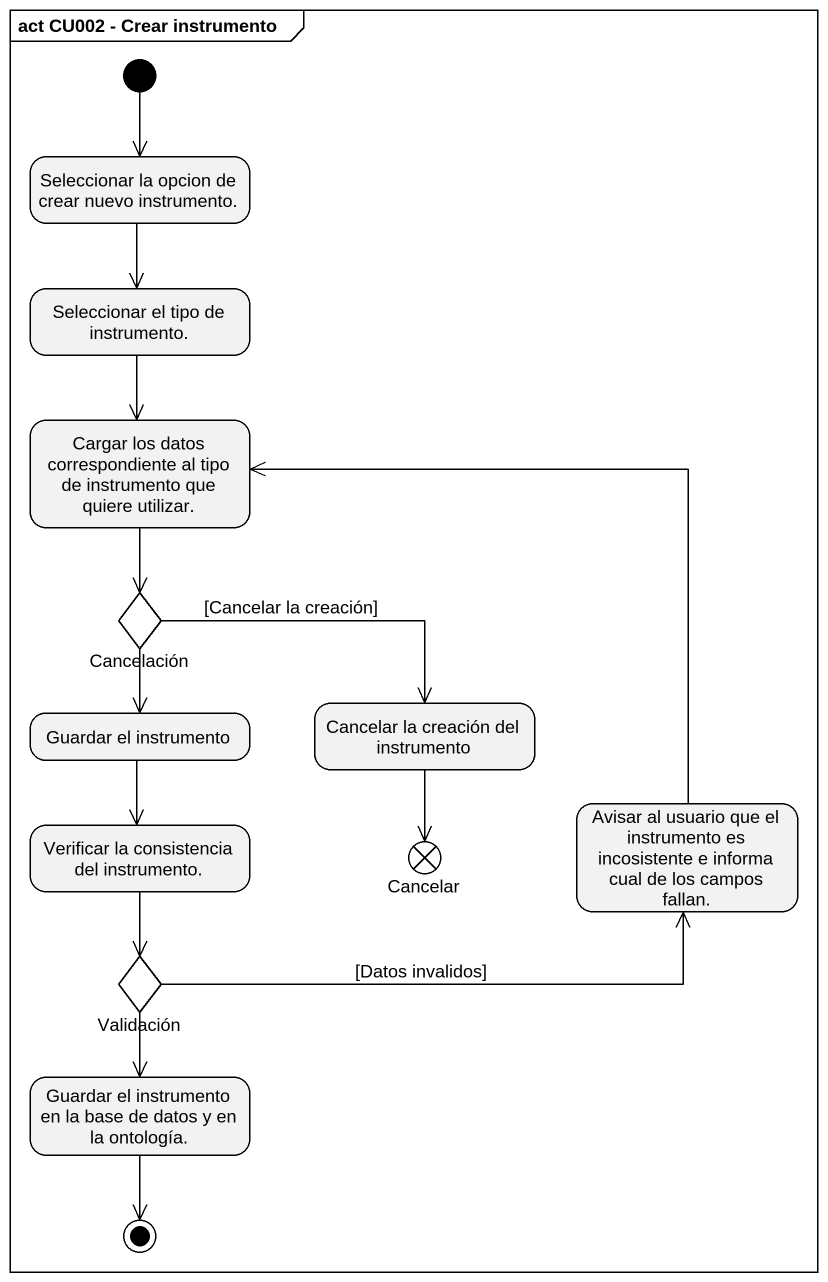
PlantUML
@startuml
mainframe act CU002 - Crear instrumento
hide empty description
state "Seleccionar la opcion de crear nuevo instrumento." as Seleccionar_la_opcion_de
state "Seleccionar el tipo de instrumento." as Seleccionar_el_tipo_de
state "Cargar los datos correspondiente al tipo de instrumento que quiere utilizar." as Cargar_los_datos
state Cancelación <<choice>>
state "Guardar el instrumento" as Guardar_el_instrumento
state "Cancelar la creación del instrumento" as Cancelar_la_creación_del
state "Avisar al usuario que el instrumento es incosistente e informa cual de los campos fallan." as Avisar_al_usuario_que_el
state "Verificar la consistencia del instrumento." as Verificar_la_consistencia
state Cancelar <<end>>
state Validación <<choice>>
state "Guardar el instrumento en la base de datos y en la ontología." as Guardar_el_instrumento_en
[*] --> Seleccionar_la_opcion_de
Seleccionar_la_opcion_de --> Seleccionar_el_tipo_de
Seleccionar_el_tipo_de --> Cargar_los_datos
Cargar_los_datos --> Cancelación
Cancelación --> Guardar_el_instrumento
Cancelación -right-> Cancelar_la_creación_del : [Cancelar la creación]
Guardar_el_instrumento --> Verificar_la_consistencia
Cancelar_la_creación_del --> Cancelar
Avisar_al_usuario_que_el -up-> Cargar_los_datos
Verificar_la_consistencia --> Validación
Validación -right-> Avisar_al_usuario_que_el : [Datos invalidos]
Validación --> Guardar_el_instrumento_en
Guardar_el_instrumento_en --> [*]
@enduml
